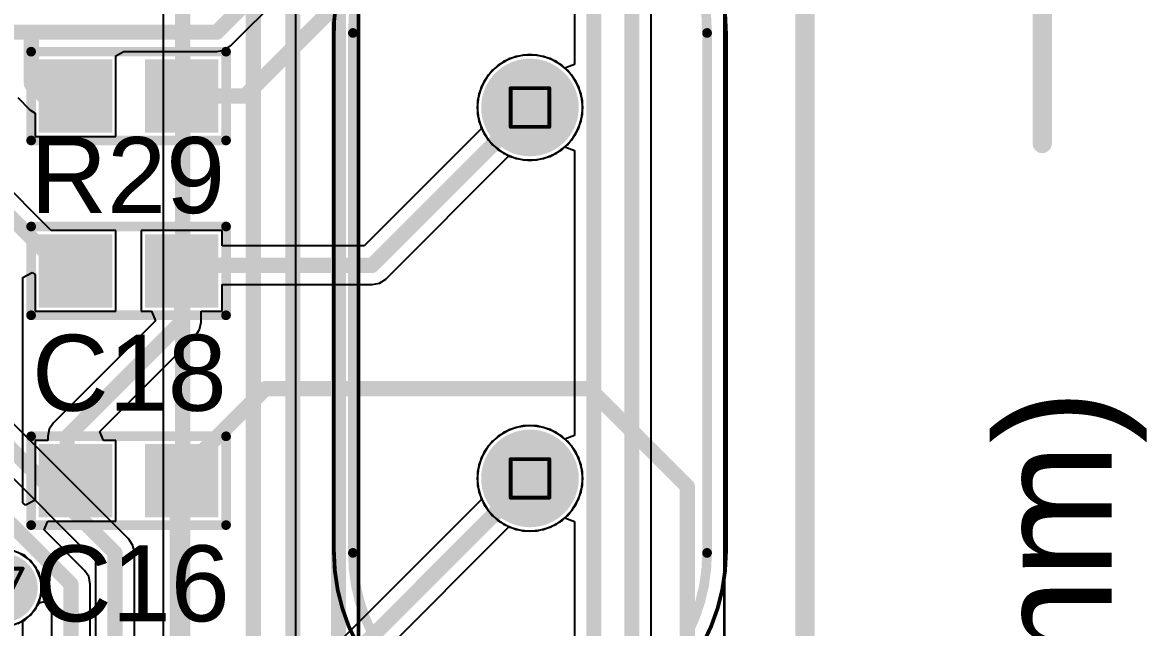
# Model space of a CAD drawing. Header units: inches. Extents: x -3 to 423, y -3 to 110.
# Drawn here: x 53.76 to 68.55, y 40.2 to 48.16 of the extents above; entities that cross this region are included whole.
import ezdxf

# ---------------------------------------------------------------- set-up
doc = ezdxf.new("R2010")
doc.units = ezdxf.units.IN
for name, color, linetype in [('Board Outline', 56, 'Continuous'), ('Bottom Layer', 5, 'Continuous'), ('Bottom Solder', 6, 'Continuous'), ('Drill Drawing', 1, 'Continuous'), ('Mechanical 1', 6, 'Continuous'), ('Mechanical 3', 76, 'Continuous'), ('Mechanical 4', 56, 'Continuous'), ('Mid Layer', 16, 'Continuous'), ('Mid Layer 2', 76, 'Continuous'), ('Multi-Layer', 9, 'Continuous'), ('Pad Holes', 156, 'Continuous'), ('Top Layer', 1, 'Continuous'), ('Top Overlay', 2, 'Continuous'), ('Top Paste', 8, 'Continuous'), ('Top Solder', 216, 'Continuous')]:
    doc.layers.add(name, color=color, linetype=linetype)
doc.styles.add('Arial', font='', dxfattribs={"height": 0.2})
doc.styles.get('Arial').set_extended_font_data('Arial')

msp = doc.modelspace()

# ---------------------------------------------------------------- hatches: boundary and pattern name
at = {"layer": 'Bottom Layer'}
h = msp.add_hatch(color=5, dxfattribs=at)
edge = h.paths.add_edge_path()
edge.add_arc((60.44, 47.04), 0.54, 0, 360)
h = msp.add_hatch(color=5, dxfattribs=at)
edge = h.paths.add_edge_path()
edge.add_arc((60.44, 42.16), 0.54, 0, 360)
h = msp.add_hatch(color=5, dxfattribs=at)
edge = h.paths.add_edge_path()
edge.add_arc((53.51, 40.72), 0.35, 0, 360)
at = {"layer": 'Bottom Solder'}
h = msp.add_hatch(color=6, dxfattribs=at)
edge = h.paths.add_edge_path()
edge.add_arc((60.44, 47.04), 0.642, 0, 360)
h = msp.add_hatch(color=6, dxfattribs=at)
edge = h.paths.add_edge_path()
edge.add_arc((60.44, 42.16), 0.642, 0, 360)
h = msp.add_hatch(color=6, dxfattribs=at)
edge = h.paths.add_edge_path()
edge.add_arc((53.51, 40.72), 0.452, 0, 360)
at = {"layer": 'Mid Layer'}
h = msp.add_hatch(color=16, dxfattribs=at)
edge = h.paths.add_edge_path()
edge.add_arc((60.44, 47.04), 0.54, 0, 360)
h = msp.add_hatch(color=16, dxfattribs=at)
edge = h.paths.add_edge_path()
edge.add_arc((60.44, 42.16), 0.54, 0, 360)
h = msp.add_hatch(color=16, dxfattribs=at)
edge = h.paths.add_edge_path()
edge.add_arc((53.51, 40.72), 0.35, 0, 360)
at = {"layer": 'Mid Layer 2'}
h = msp.add_hatch(color=76, dxfattribs=at)
edge = h.paths.add_edge_path()
edge.add_arc((60.44, 47.04), 0.54, 0, 360)
h = msp.add_hatch(color=76, dxfattribs=at)
edge = h.paths.add_edge_path()
edge.add_arc((60.44, 42.16), 0.54, 0, 360)
h = msp.add_hatch(color=76, dxfattribs=at)
edge = h.paths.add_edge_path()
edge.add_arc((53.51, 40.72), 0.35, 0, 360)
at = {"layer": 'Multi-Layer'}
h = msp.add_hatch(color=9, dxfattribs=at)
edge = h.paths.add_edge_path()
edge.add_arc((60.44, 47.04), 0.54, 0, 360)
h = msp.add_hatch(color=9, dxfattribs=at)
edge = h.paths.add_edge_path()
edge.add_arc((60.44, 42.16), 0.54, 0, 360)
at = {"layer": 'Pad Holes'}
h = msp.add_hatch(color=7, dxfattribs=at)
edge = h.paths.add_edge_path()
edge.add_arc((60.44, 47.04), 0.34, 0, 360)
h = msp.add_hatch(color=7, dxfattribs=at)
edge = h.paths.add_edge_path()
edge.add_arc((60.44, 42.16), 0.34, 0, 360)
at = {"layer": 'Top Layer'}
for points in [[(54.841, 46.809), (54.079, 46.809), (54.079, 47.571), (54.841, 47.571)], [(56.238, 46.809), (55.476, 46.809), (55.476, 47.571), (56.238, 47.571)], [(54.079, 45.271), (54.841, 45.271), (54.841, 44.509), (54.079, 44.509)], [(55.476, 45.271), (56.238, 45.271), (56.238, 44.509), (55.476, 44.509)], [(54.841, 41.749), (54.079, 41.749), (54.079, 42.511), (54.841, 42.511)], [(56.238, 41.749), (55.476, 41.749), (55.476, 42.511), (56.238, 42.511)]]:
    msp.add_hatch(color=1, dxfattribs=at).paths.add_polyline_path(points)
h = msp.add_hatch(color=1, dxfattribs=at)
edge = h.paths.add_edge_path()
edge.add_arc((60.44, 47.04), 0.54, 0, 360)
h = msp.add_hatch(color=1, dxfattribs=at)
edge = h.paths.add_edge_path()
edge.add_arc((60.44, 42.16), 0.54, 0, 360)
h = msp.add_hatch(color=1, dxfattribs=at)
edge = h.paths.add_edge_path()
edge.add_arc((53.51, 40.72), 0.35, 0, 360)
at = {"layer": 'Top Paste'}
for points in [[(54.841, 46.809), (54.079, 46.809), (54.079, 47.571), (54.841, 47.571)], [(56.238, 46.809), (55.476, 46.809), (55.476, 47.571), (56.238, 47.571)], [(54.079, 45.271), (54.841, 45.271), (54.841, 44.509), (54.079, 44.509)], [(55.476, 45.271), (56.238, 45.271), (56.238, 44.509), (55.476, 44.509)], [(54.841, 41.749), (54.079, 41.749), (54.079, 42.511), (54.841, 42.511)], [(56.238, 41.749), (55.476, 41.749), (55.476, 42.511), (56.238, 42.511)]]:
    msp.add_hatch(color=8, dxfattribs=at).paths.add_polyline_path(points)
at = {"layer": 'Top Solder'}
for points in [[(54.943, 46.707), (53.977, 46.707), (53.977, 47.673), (54.943, 47.673)], [(56.34, 46.707), (55.374, 46.707), (55.374, 47.673), (56.34, 47.673)], [(53.977, 45.373), (54.943, 45.373), (54.943, 44.407), (53.977, 44.407)], [(55.374, 45.373), (56.34, 45.373), (56.34, 44.407), (55.374, 44.407)], [(54.943, 41.647), (53.977, 41.647), (53.977, 42.613), (54.943, 42.613)], [(56.34, 41.647), (55.374, 41.647), (55.374, 42.613), (56.34, 42.613)]]:
    msp.add_hatch(color=216, dxfattribs=at).paths.add_polyline_path(points)
h = msp.add_hatch(color=216, dxfattribs=at)
edge = h.paths.add_edge_path()
edge.add_arc((60.44, 47.04), 0.642, 0, 360)
h = msp.add_hatch(color=216, dxfattribs=at)
edge = h.paths.add_edge_path()
edge.add_arc((60.44, 42.16), 0.642, 0, 360)
h = msp.add_hatch(color=216, dxfattribs=at)
edge = h.paths.add_edge_path()
edge.add_arc((53.51, 40.72), 0.452, 0, 360)

# ---------------------------------------------------------------- linework, layer by layer
at = {"layer": 'Board Outline', "const_width": 0.254}
msp.add_lwpolyline([(64.06, 79.42), (64.06, 0)], dxfattribs=at)
at = {"layer": 'Bottom Layer'}
for p, q in [((58.175, 30.007), (58.175, 50.27)), ((61.025, 50.184), (61.025, 47.606)), ((62.035, 7.36), (62.035, 49.815)), ((63, 48.476), (63, 47.04)), ((55.615, 48.329), (55.615, 35.715)), ((60.092, 47.643), (59.948, 47.532)), ((60.26, 47.712), (60.092, 47.643)), ((60.44, 47.736), (60.26, 47.712)), ((60.62, 47.712), (60.44, 47.736)), ((60.788, 47.643), (60.62, 47.712)), ((60.898, 47.558), (60.788, 47.643)), ((59.948, 47.532), (59.837, 47.388)), ((61.025, 47.606), (60.898, 47.558)), ((59.837, 47.388), (59.768, 47.22)), ((59.768, 47.22), (59.744, 47.04)), ((59.744, 47.04), (59.768, 46.86)), ((63, 47.04), (63, 45.61)), ((59.768, 46.86), (59.837, 46.692)), ((59.837, 46.692), (59.948, 46.548)), ((59.948, 46.548), (60.092, 46.437)), ((60.788, 46.437), (60.898, 46.522)), ((60.898, 46.522), (61.025, 46.474)), ((61.025, 46.474), (61.025, 42.726)), ((60.092, 46.437), (60.26, 46.368)), ((60.26, 46.368), (60.44, 46.344)), ((60.44, 46.344), (60.62, 46.368)), ((60.62, 46.368), (60.788, 46.437)), ((63, 45.61), (63, 45.035)), ((63, 45.035), (63, 44.11)), ((55.161, 41.36), (52.315, 44.205)), ((63, 44.11), (63, 42.763)), ((51.954, 43.845), (54.725, 41.074)), ((60.092, 42.763), (59.948, 42.652)), ((60.26, 42.832), (60.092, 42.763)), ((60.44, 42.856), (60.26, 42.832)), ((60.62, 42.832), (60.44, 42.856)), ((60.788, 42.763), (60.62, 42.832)), ((60.898, 42.678), (60.788, 42.763)), ((63, 42.763), (63, 41.277)), ((59.948, 42.652), (59.837, 42.508)), ((61.025, 42.726), (60.898, 42.678)), ((59.837, 42.508), (59.768, 42.34)), ((59.768, 42.34), (59.744, 42.16)), ((59.744, 42.16), (59.768, 41.98)), ((59.768, 41.98), (59.837, 41.812)), ((59.837, 41.812), (59.948, 41.668)), ((59.948, 41.668), (60.092, 41.557)), ((60.788, 41.557), (60.898, 41.642)), ((60.898, 41.642), (61.025, 41.594)), ((61.025, 41.594), (61.025, 8.049)), ((60.092, 41.557), (60.26, 41.488)), ((60.26, 41.488), (60.44, 41.464)), ((60.44, 41.464), (60.62, 41.488)), ((60.62, 41.488), (60.788, 41.557)), ((55.216, 41.277), (55.161, 41.36)), ((55.235, 41.18), (55.216, 41.277)), ((63, 41.277), (63, 40.249)), ((53.87, 41.08), (53.705, 41.191)), ((55.235, 37.919), (55.235, 41.18)), ((53.981, 40.915), (53.87, 41.08)), ((54.725, 41.074), (54.725, 37.919)), ((54.02, 40.72), (53.981, 40.915)), ((53.981, 40.525), (54.02, 40.72)), ((53.87, 40.36), (53.981, 40.525)), ((53.705, 40.249), (53.87, 40.36)), ((63, 40.249), (63, 38.867))]:
    msp.add_line(p, q, dxfattribs=at)
at = {"layer": 'Bottom Layer', "const_width": 0.2}
for points in [[(57.92, 30.007), (57.92, 50.27)], [(61.28, 50.29), (61.28, 7.943)], [(57.32, 35.296), (57.32, 49.85)], [(61.78, 49.815), (61.78, 7.173)], [(56.8, 35.988), (56.8, 49.245)], [(55.87, 35.609), (55.87, 48.76)], [(51.83, 44.33), (54.98, 41.18)], [(54.98, 37.488), (54.98, 41.18)]]:
    msp.add_lwpolyline(points, dxfattribs=at)
at = {"layer": 'Bottom Layer', "const_width": 0.1}
msp.add_lwpolyline([(54.93, 41.18, 1), (55.03, 41.18, 1)], format="xyb", close=True, dxfattribs=at)
msp.add_lwpolyline([(54.93, 41.18, 1), (55.03, 41.18, 1)], format="xyb", close=True, dxfattribs=at)
at = {"layer": 'Drill Drawing', "const_width": 0.0508}
for points in [[(60.186, 47.294), (60.694, 47.294)], [(60.186, 46.786), (60.186, 47.294)], [(60.694, 46.786), (60.694, 47.294)], [(60.186, 46.786), (60.694, 46.786)], [(60.186, 42.414), (60.694, 42.414)], [(60.186, 41.906), (60.186, 42.414)], [(60.694, 41.906), (60.694, 42.414)], [(60.186, 41.906), (60.694, 41.906)], [(53.256, 40.974), (53.764, 40.974)], [(53.51, 40.466), (53.764, 40.974)]]:
    msp.add_lwpolyline(points, dxfattribs=at)
at = {"layer": 'Drill Drawing', "const_width": 0.0254}
for points in [[(60.173, 47.294, 1), (60.199, 47.294, 1)], [(60.173, 47.294, 1), (60.199, 47.294, 1)], [(60.681, 47.294, 1), (60.707, 47.294, 1)], [(60.681, 47.294, 1), (60.707, 47.294, 1)], [(60.173, 46.786, 1), (60.199, 46.786, 1)], [(60.173, 46.786, 1), (60.199, 46.786, 1)], [(60.681, 46.786, 1), (60.707, 46.786, 1)], [(60.681, 46.786, 1), (60.707, 46.786, 1)], [(60.173, 42.414, 1), (60.199, 42.414, 1)], [(60.173, 42.414, 1), (60.199, 42.414, 1)], [(60.681, 42.414, 1), (60.707, 42.414, 1)], [(60.681, 42.414, 1), (60.707, 42.414, 1)], [(60.173, 41.906, 1), (60.199, 41.906, 1)], [(60.173, 41.906, 1), (60.199, 41.906, 1)], [(60.681, 41.906, 1), (60.707, 41.906, 1)], [(60.681, 41.906, 1), (60.707, 41.906, 1)], [(53.751, 40.974, 1), (53.777, 40.974, 1)], [(53.751, 40.974, 1), (53.777, 40.974, 1)]]:
    msp.add_lwpolyline(points, format="xyb", close=True, dxfattribs=at)
at = {"layer": 'Mechanical 1'}
for points, const_width in [([(64.06, 79.42), (64.06, 0)], 0.254), ([(58.11, 41.18), (58.11, 48.02)], 0.127), ([(62.77, 41.18), (62.77, 48.02)], 0.127)]:
    msp.add_lwpolyline(points, dxfattribs=dict(at, const_width=const_width))
at = {"layer": 'Mechanical 1', "const_width": 0.127}
for points in [[(58.11, 48.02, -0.414214), (60.44, 50.35)], [(60.44, 50.35, -0.414214), (62.77, 48.02)], [(60.44, 38.85, -0.414214), (58.11, 41.18)], [(62.77, 41.18, -0.414214), (60.44, 38.85)]]:
    msp.add_lwpolyline(points, format="xyb", dxfattribs=at)
at = {"layer": 'Mechanical 1', "const_width": 0.0635}
for points in [[(58.078, 48.02, 1), (58.142, 48.02, 1)], [(58.078, 48.02, 1), (58.142, 48.02, 1)], [(62.738, 48.02, 1), (62.802, 48.02, 1)], [(62.738, 48.02, 1), (62.802, 48.02, 1)], [(58.078, 41.18, 1), (58.142, 41.18, 1)], [(58.078, 41.18, 1), (58.142, 41.18, 1)], [(62.738, 41.18, 1), (62.802, 41.18, 1)], [(62.738, 41.18, 1), (62.802, 41.18, 1)]]:
    msp.add_lwpolyline(points, format="xyb", close=True, dxfattribs=at)
at = {"layer": 'Mechanical 3', "const_width": 0.254}
msp.add_lwpolyline([(67.18, 46.566), (67.18, 79.42)], dxfattribs=at)
at = {"layer": 'Mechanical 3', "const_width": 0.127}
msp.add_lwpolyline([(67.117, 46.566, 1), (67.244, 46.566, 1)], format="xyb", close=True, dxfattribs=at)
at = {"layer": 'Mechanical 4', "const_width": 0.05}
for points in [[(57.859, 47.922, -0.424475), (60.445, 50.6)], [(60.435, 50.6, -0.414214), (63.02, 48.015)], [(63.02, 41.2, -1), (57.86, 41.2)]]:
    msp.add_lwpolyline(points, format="xyb", dxfattribs=at)
at = {"layer": 'Mechanical 4', "const_width": 0.025}
for points in [[(57.847, 47.922, 1), (57.872, 47.922, 1)], [(57.848, 47.9, 1), (57.873, 47.9, 1)], [(63.008, 48.015, 1), (63.033, 48.015, 1)], [(63.008, 48.01, 1), (63.033, 48.01, 1)], [(57.848, 41.2, 1), (57.873, 41.2, 1)], [(57.848, 41.2, 1), (57.873, 41.2, 1)], [(63.008, 41.2, 1), (63.033, 41.2, 1)], [(63.008, 41.2, 1), (63.033, 41.2, 1)]]:
    msp.add_lwpolyline(points, format="xyb", close=True, dxfattribs=at)
at = {"layer": 'Mechanical 4', "const_width": 0.05}
for points in [[(57.86, 41.2), (57.86, 47.9)], [(63.02, 41.2), (63.02, 48.01)]]:
    msp.add_lwpolyline(points, dxfattribs=at)
at = {"layer": 'Mid Layer'}
for p, q in [((63, 48.47), (63, 46.815)), ((60.092, 47.643), (59.948, 47.532)), ((60.26, 47.712), (60.092, 47.643)), ((60.44, 47.736), (60.26, 47.712)), ((60.62, 47.712), (60.44, 47.736)), ((60.788, 47.643), (60.62, 47.712)), ((60.932, 47.532), (60.788, 47.643)), ((59.948, 47.532), (59.837, 47.388)), ((61.043, 47.388), (60.932, 47.532)), ((59.837, 47.388), (59.768, 47.22)), ((61.112, 47.22), (61.043, 47.388)), ((59.768, 47.22), (59.744, 47.04)), ((61.136, 47.04), (61.112, 47.22)), ((59.744, 47.04), (59.768, 46.86)), ((61.112, 46.86), (61.136, 47.04)), ((59.768, 46.86), (59.837, 46.692)), ((61.043, 46.692), (61.112, 46.86)), ((63, 46.815), (63, 45.71)), ((59.837, 46.692), (59.948, 46.548)), ((60.932, 46.548), (61.043, 46.692)), ((59.948, 46.548), (60.092, 46.437)), ((60.788, 46.437), (60.932, 46.548)), ((60.092, 46.437), (60.26, 46.368)), ((60.26, 46.368), (60.44, 46.344)), ((60.44, 46.344), (60.62, 46.368)), ((60.62, 46.368), (60.788, 46.437)), ((63, 45.71), (63, 44.931)), ((63, 44.931), (63, 44.11)), ((63, 44.11), (63, 42.763)), ((60.092, 42.763), (59.948, 42.652)), ((60.26, 42.832), (60.092, 42.763)), ((60.44, 42.856), (60.26, 42.832)), ((60.62, 42.832), (60.44, 42.856)), ((60.788, 42.763), (60.62, 42.832)), ((60.932, 42.652), (60.788, 42.763)), ((63, 42.763), (63, 41.355)), ((59.948, 42.652), (59.837, 42.508)), ((61.043, 42.508), (60.932, 42.652)), ((59.837, 42.508), (59.768, 42.34)), ((61.112, 42.34), (61.043, 42.508)), ((59.768, 42.34), (59.744, 42.16)), ((61.136, 42.16), (61.112, 42.34)), ((59.744, 42.16), (59.768, 41.98)), ((61.112, 41.98), (61.136, 42.16)), ((59.768, 41.98), (59.837, 41.812)), ((61.043, 41.812), (61.112, 41.98)), ((59.837, 41.812), (59.948, 41.668)), ((60.932, 41.668), (61.043, 41.812)), ((59.948, 41.668), (60.092, 41.557)), ((60.788, 41.557), (60.932, 41.668)), ((60.092, 41.557), (60.26, 41.488)), ((60.26, 41.488), (60.44, 41.464)), ((60.44, 41.464), (60.62, 41.488)), ((60.62, 41.488), (60.788, 41.557)), ((63, 41.355), (63, 40.36)), ((53.87, 41.08), (53.705, 41.191)), ((53.981, 40.915), (53.87, 41.08)), ((54.02, 40.72), (53.981, 40.915)), ((53.981, 40.525), (54.02, 40.72)), ((53.87, 40.36), (53.981, 40.525)), ((53.705, 40.249), (53.87, 40.36)), ((63, 40.36), (63, 38.867))]:
    msp.add_line(p, q, dxfattribs=at)
at = {"layer": 'Mid Layer 2'}
for p, q in [((62.992, 78), (62.992, 38.745)), ((58.195, 31.164), (58.195, 69.52)), ((57.353, 68.9), (57.353, 31.812)), ((60.174, 47.683), (60.016, 47.592)), ((60.349, 47.73), (60.174, 47.683)), ((60.531, 47.73), (60.349, 47.73)), ((60.706, 47.683), (60.531, 47.73)), ((60.864, 47.592), (60.706, 47.683)), ((60.016, 47.592), (59.888, 47.464)), ((60.992, 47.464), (60.864, 47.592)), ((59.888, 47.464), (59.797, 47.306)), ((61.083, 47.306), (60.992, 47.464)), ((59.797, 47.306), (59.75, 47.131)), ((61.13, 47.131), (61.083, 47.306)), ((59.75, 47.131), (59.75, 46.949)), ((61.13, 46.949), (61.13, 47.131)), ((59.75, 46.949), (59.797, 46.774)), ((61.083, 46.774), (61.13, 46.949)), ((59.797, 46.774), (59.888, 46.616)), ((60.992, 46.616), (61.083, 46.774)), ((59.888, 46.616), (60.016, 46.488)), ((60.864, 46.488), (60.992, 46.616)), ((60.016, 46.488), (60.174, 46.397)), ((60.706, 46.397), (60.864, 46.488)), ((60.174, 46.397), (60.349, 46.35)), ((60.349, 46.35), (60.531, 46.35)), ((60.531, 46.35), (60.706, 46.397)), ((60.174, 42.803), (60.016, 42.712)), ((60.349, 42.85), (60.174, 42.803)), ((60.531, 42.85), (60.349, 42.85)), ((60.706, 42.803), (60.531, 42.85)), ((60.864, 42.712), (60.706, 42.803)), ((60.016, 42.712), (59.888, 42.584)), ((60.992, 42.584), (60.864, 42.712)), ((59.888, 42.584), (59.797, 42.426)), ((61.083, 42.426), (60.992, 42.584)), ((59.797, 42.426), (59.75, 42.251)), ((61.13, 42.251), (61.083, 42.426)), ((59.75, 42.251), (59.75, 42.069)), ((61.13, 42.069), (61.13, 42.251)), ((59.75, 42.069), (59.797, 41.894)), ((61.083, 41.894), (61.13, 42.069)), ((59.797, 41.894), (59.888, 41.736)), ((60.992, 41.736), (61.083, 41.894)), ((59.888, 41.736), (60.016, 41.608)), ((60.864, 41.608), (60.992, 41.736)), ((60.016, 41.608), (60.174, 41.517)), ((60.706, 41.517), (60.864, 41.608)), ((60.174, 41.517), (60.349, 41.47)), ((60.349, 41.47), (60.531, 41.47)), ((60.531, 41.47), (60.706, 41.517)), ((53.793, 41.144), (53.609, 41.22)), ((53.934, 41.003), (53.793, 41.144)), ((54.01, 40.819), (53.934, 41.003)), ((54.01, 40.621), (54.01, 40.819)), ((53.934, 40.437), (54.01, 40.621)), ((53.793, 40.296), (53.934, 40.437)), ((53.609, 40.22), (53.793, 40.296))]:
    msp.add_line(p, q, dxfattribs=at)
at = {"layer": 'Top Layer'}
for p, q in [((63, 58.284), (63, 35.196)), ((56.5, 47.85), (58.375, 49.725)), ((54.991, 47.721), (55.096, 47.775)), ((55.096, 47.775), (56.32, 47.775)), ((56.32, 47.775), (56.418, 47.794)), ((56.418, 47.794), (56.5, 47.85)), ((54.142, 45.421), (51.915, 47.648)), ((54.991, 46.659), (54.991, 47.721)), ((60.092, 47.643), (59.948, 47.532)), ((60.26, 47.712), (60.092, 47.643)), ((60.44, 47.736), (60.26, 47.712)), ((60.62, 47.712), (60.44, 47.736)), ((60.788, 47.643), (60.62, 47.712)), ((60.932, 47.532), (60.788, 47.643)), ((59.948, 47.532), (59.837, 47.388)), ((61.043, 47.388), (60.932, 47.532)), ((59.837, 47.388), (59.768, 47.22)), ((61.112, 47.22), (61.043, 47.388)), ((59.768, 47.22), (59.744, 47.04)), ((61.136, 47.04), (61.112, 47.22)), ((53.7, 47.17), (53.86, 47.01)), ((59.744, 47.04), (59.768, 46.86)), ((61.112, 46.86), (61.136, 47.04)), ((53.86, 47.01), (53.929, 46.964)), ((53.929, 46.964), (53.929, 46.659)), ((59.806, 46.767), (58.258, 45.218)), ((59.768, 46.86), (59.806, 46.767)), ((61.043, 46.692), (61.112, 46.86)), ((53.929, 46.659), (54.991, 46.659)), ((60.932, 46.548), (61.043, 46.692)), ((60.788, 46.437), (60.932, 46.548)), ((58.544, 44.783), (60.167, 46.406)), ((60.167, 46.406), (60.26, 46.368)), ((60.26, 46.368), (60.44, 46.344)), ((60.44, 46.344), (60.62, 46.368)), ((60.62, 46.368), (60.788, 46.437)), ((54.991, 45.421), (54.142, 45.421)), ((54.991, 44.359), (54.991, 45.421)), ((56.388, 45.421), (55.326, 45.421)), ((55.326, 45.421), (55.326, 44.359)), ((56.388, 45.218), (56.388, 45.421)), ((58.258, 45.218), (56.388, 45.218)), ((53.765, 44.805), (53.892, 44.869)), ((53.892, 44.869), (53.929, 44.842)), ((53.929, 44.842), (53.929, 44.359)), ((53.765, 41.837), (53.765, 44.805)), ((56.388, 44.359), (56.388, 44.709)), ((56.388, 44.709), (58.364, 44.709)), ((58.364, 44.709), (58.461, 44.728)), ((58.461, 44.728), (58.544, 44.783)), ((53.929, 44.359), (54.991, 44.359)), ((55.512, 44.232), (54.17, 42.89)), ((55.326, 44.359), (55.459, 44.359)), ((55.459, 44.359), (55.512, 44.232)), ((56.112, 44.217), (56.112, 44.359)), ((56.112, 44.359), (56.388, 44.359)), ((56.037, 44.037), (56.092, 44.119)), ((56.092, 44.119), (56.112, 44.217)), ((54.779, 42.778), (56.037, 44.037)), ((54.115, 42.808), (54.095, 42.71)), ((54.17, 42.89), (54.115, 42.808)), ((54.827, 42.661), (54.779, 42.778)), ((60.092, 42.763), (59.948, 42.652)), ((60.26, 42.832), (60.092, 42.763)), ((60.44, 42.856), (60.26, 42.832)), ((60.62, 42.832), (60.44, 42.856)), ((60.788, 42.763), (60.62, 42.832)), ((60.932, 42.652), (60.788, 42.763)), ((54.095, 42.661), (53.929, 42.661)), ((53.929, 42.661), (53.929, 41.874)), ((54.095, 42.71), (54.095, 42.661)), ((54.991, 42.661), (54.827, 42.661)), ((54.991, 41.599), (54.991, 42.661)), ((59.948, 42.652), (59.837, 42.508)), ((61.043, 42.508), (60.932, 42.652)), ((59.837, 42.508), (59.768, 42.34)), ((61.112, 42.34), (61.043, 42.508)), ((59.768, 42.34), (59.744, 42.16)), ((61.136, 42.16), (61.112, 42.34)), ((59.744, 42.16), (59.768, 41.98)), ((61.112, 41.98), (61.136, 42.16)), ((53.929, 41.874), (53.802, 41.81)), ((59.806, 41.887), (56.628, 38.709)), ((59.768, 41.98), (59.806, 41.887)), ((61.043, 41.812), (61.112, 41.98)), ((53.802, 41.81), (53.765, 41.837)), ((60.932, 41.668), (61.043, 41.812)), ((54.049, 41.482), (54.097, 41.599)), ((54.097, 41.599), (54.991, 41.599)), ((60.788, 41.557), (60.932, 41.668)), ((54.58, 40.95), (54.049, 41.482)), ((56.914, 38.274), (60.167, 41.526)), ((60.167, 41.526), (60.26, 41.488)), ((60.26, 41.488), (60.44, 41.464)), ((60.44, 41.464), (60.62, 41.488)), ((60.62, 41.488), (60.788, 41.557)), ((54.635, 40.868), (54.58, 40.95)), ((54.655, 40.77), (54.635, 40.868)), ((54.655, 39.841), (54.655, 40.77)), ((53.971, 40.51), (53.998, 40.529)), ((53.998, 40.529), (54.117, 40.56)), ((54.117, 40.56), (54.145, 40.539)), ((54.145, 40.539), (54.145, 39.841)), ((53.87, 40.36), (53.971, 40.51)), ((53.765, 40.289), (53.87, 40.36)), ((53.765, 36.248), (53.765, 40.289))]:
    msp.add_line(p, q, dxfattribs=at)
at = {"layer": 'Top Layer', "const_width": 0.2}
for points in [[(56.32, 48.03), (58.195, 49.905)], [(56.69, 47.19), (59.03, 49.53)], [(50.44, 48.03), (53.88, 48.03)], [(53.88, 47.35), (53.88, 48.03)], [(53.88, 48.03), (56.32, 48.03)], [(51.673, 47.53), (54.313, 44.89)], [(53.88, 47.35), (54.04, 47.19)], [(54.04, 47.19), (54.46, 47.19)], [(55.857, 47.19), (56.69, 47.19)], [(58.364, 44.963), (60.44, 47.04)], [(55.783, 44.963), (58.364, 44.963)], [(55.857, 44.217), (55.857, 44.89)], [(54.35, 42.71), (55.857, 44.217)], [(55.797, 42.18), (56.957, 43.34)], [(56.957, 43.34), (61.224, 43.34)], [(61.224, 43.34), (62.51, 42.054)], [(54.35, 42.13), (54.35, 42.71)], [(55.797, 39.31), (55.797, 42.18)], [(56.734, 38.454), (60.44, 42.16)], [(62.51, 38.34), (62.51, 42.054)], [(53.51, 41.66), (54.4, 40.77)], [(54.4, 39.31), (54.4, 40.77)]]:
    msp.add_lwpolyline(points, dxfattribs=at)
at = {"layer": 'Top Layer', "const_width": 0.1}
for points in [[(53.83, 48.03, 1), (53.93, 48.03, 1)], [(53.83, 48.03, 1), (53.93, 48.03, 1)], [(53.83, 48.03, 1), (53.93, 48.03, 1)], [(56.27, 48.03, 1), (56.37, 48.03, 1)], [(56.27, 48.03, 1), (56.37, 48.03, 1)], [(53.83, 47.35, 1), (53.93, 47.35, 1)], [(53.83, 47.35, 1), (53.93, 47.35, 1)], [(53.99, 47.19, 1), (54.09, 47.19, 1)], [(53.99, 47.19, 1), (54.09, 47.19, 1)], [(54.41, 47.19, 1), (54.51, 47.19, 1)], [(55.807, 47.19, 1), (55.907, 47.19, 1)], [(56.64, 47.19, 1), (56.74, 47.19, 1)], [(56.64, 47.19, 1), (56.74, 47.19, 1)], [(60.39, 47.04, 1), (60.49, 47.04, 1)], [(54.263, 44.89, 1), (54.363, 44.89, 1)], [(55.733, 44.963, 1), (55.833, 44.963, 1)], [(55.807, 44.89, 1), (55.907, 44.89, 1)], [(58.314, 44.963, 1), (58.414, 44.963, 1)], [(58.314, 44.963, 1), (58.414, 44.963, 1)], [(55.807, 44.217, 1), (55.907, 44.217, 1)], [(55.807, 44.217, 1), (55.907, 44.217, 1)], [(56.907, 43.34, 1), (57.007, 43.34, 1)], [(56.907, 43.34, 1), (57.007, 43.34, 1)], [(61.174, 43.34, 1), (61.274, 43.34, 1)], [(61.174, 43.34, 1), (61.274, 43.34, 1)], [(54.3, 42.71, 1), (54.4, 42.71, 1)], [(54.3, 42.71, 1), (54.4, 42.71, 1)], [(54.3, 42.13, 1), (54.4, 42.13, 1)], [(55.747, 42.18, 1), (55.847, 42.18, 1)], [(55.747, 42.18, 1), (55.847, 42.18, 1)], [(60.39, 42.16, 1), (60.49, 42.16, 1)], [(62.46, 42.054, 1), (62.56, 42.054, 1)], [(62.46, 42.054, 1), (62.56, 42.054, 1)], [(54.35, 40.77, 1), (54.45, 40.77, 1)], [(54.35, 40.77, 1), (54.45, 40.77, 1)]]:
    msp.add_lwpolyline(points, format="xyb", close=True, dxfattribs=at)
at = {"layer": 'Top Overlay', "const_width": 0.127}
for points in [[(58.11, 48.02, -0.414214), (60.44, 50.35)], [(60.44, 50.35, -0.414214), (62.77, 48.02)], [(60.44, 38.85, -0.414214), (58.11, 41.18)], [(62.77, 41.18, -0.414214), (60.44, 38.85)]]:
    msp.add_lwpolyline(points, format="xyb", dxfattribs=at)
for points in [[(58.11, 41.18), (58.11, 48.02)], [(62.77, 41.18), (62.77, 48.02)], [(53.876, 46.606), (53.876, 47.774)], [(53.876, 47.774), (56.441, 47.774)], [(56.441, 46.606), (56.441, 47.774)], [(53.876, 46.606), (56.441, 46.606)], [(53.876, 44.306), (53.876, 45.474)], [(53.876, 45.474), (56.441, 45.474)], [(56.441, 44.306), (56.441, 45.474)], [(53.876, 44.306), (56.441, 44.306)], [(53.876, 42.714), (56.441, 42.714)], [(53.876, 41.546), (53.876, 42.714)], [(56.441, 41.546), (56.441, 42.714)], [(53.876, 41.546), (56.441, 41.546)]]:
    msp.add_lwpolyline(points, dxfattribs=at)
at = {"layer": 'Top Overlay', "const_width": 0.0635}
for points in [[(58.078, 48.02, 1), (58.142, 48.02, 1)], [(58.078, 48.02, 1), (58.142, 48.02, 1)], [(62.738, 48.02, 1), (62.802, 48.02, 1)], [(62.738, 48.02, 1), (62.802, 48.02, 1)], [(53.844, 47.774, 1), (53.908, 47.774, 1)], [(53.844, 47.774, 1), (53.908, 47.774, 1)], [(56.409, 47.774, 1), (56.473, 47.774, 1)], [(56.409, 47.774, 1), (56.473, 47.774, 1)], [(53.844, 46.606, 1), (53.908, 46.606, 1)], [(53.844, 46.606, 1), (53.908, 46.606, 1)], [(56.409, 46.606, 1), (56.473, 46.606, 1)], [(56.409, 46.606, 1), (56.473, 46.606, 1)], [(53.844, 45.474, 1), (53.908, 45.474, 1)], [(53.844, 45.474, 1), (53.908, 45.474, 1)], [(56.409, 45.474, 1), (56.473, 45.474, 1)], [(56.409, 45.474, 1), (56.473, 45.474, 1)], [(53.844, 44.306, 1), (53.908, 44.306, 1)], [(53.844, 44.306, 1), (53.908, 44.306, 1)], [(56.409, 44.306, 1), (56.473, 44.306, 1)], [(56.409, 44.306, 1), (56.473, 44.306, 1)], [(53.844, 42.714, 1), (53.908, 42.714, 1)], [(53.844, 42.714, 1), (53.908, 42.714, 1)], [(56.409, 42.714, 1), (56.473, 42.714, 1)], [(56.409, 42.714, 1), (56.473, 42.714, 1)], [(53.844, 41.546, 1), (53.908, 41.546, 1)], [(53.844, 41.546, 1), (53.908, 41.546, 1)], [(56.409, 41.546, 1), (56.473, 41.546, 1)], [(56.409, 41.546, 1), (56.473, 41.546, 1)], [(58.078, 41.18, 1), (58.142, 41.18, 1)], [(58.078, 41.18, 1), (58.142, 41.18, 1)], [(62.738, 41.18, 1), (62.802, 41.18, 1)], [(62.738, 41.18, 1), (62.802, 41.18, 1)]]:
    msp.add_lwpolyline(points, format="xyb", close=True, dxfattribs=at)

# ---------------------------------------------------------------- texts
at = {"layer": 'Mechanical 3', "style": 'Arial'}
msp.add_text('79.42 (mm)', height=1.524, rotation=90, dxfattribs=at).set_placement((68.094, 32.448))
at = {"layer": 'Top Overlay', "style": 'Arial'}
for s, p in [('R29', (53.867, 45.65)), ('C18', (53.887, 43.05)), ('C16', (53.927, 40.28))]:
    msp.add_text(s, height=1, dxfattribs=at).set_placement(p)

doc.saveas('drawing.dxf')
